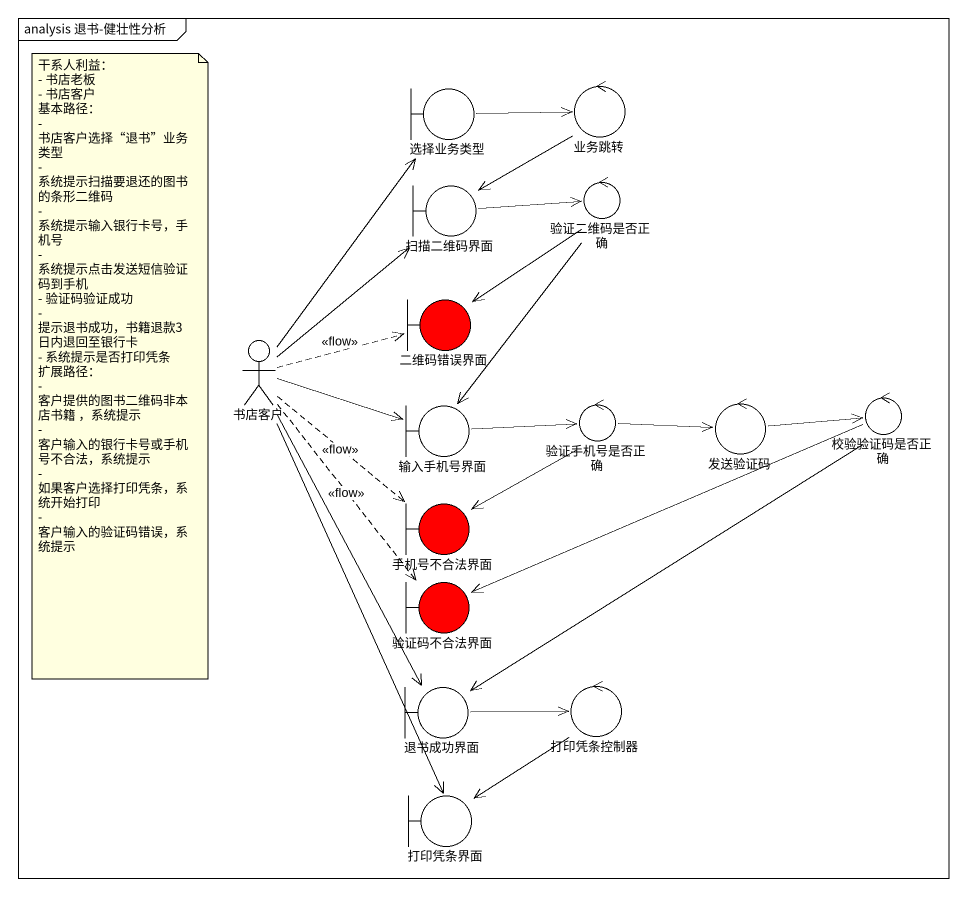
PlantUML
@startuml
mainframe analysis 退书-健壮性分析
boundary 选择业务类型
control 业务跳转
boundary 扫描二维码界面
control 验证二维码是否正确
boundary 二维码错误界面 #FF0000
actor 书店客户
boundary 输入手机号界面
control 验证手机号是否正确
control 发送验证码
control 校验验证码是否正确
boundary 手机号不合法界面 #FF0000
boundary 验证码不合法界面 #FF0000
boundary 退书成功界面
control 打印凭条控制器
boundary 打印凭条界面
选择业务类型 -right-> 业务跳转
业务跳转 --> 扫描二维码界面
扫描二维码界面 -right-> 验证二维码是否正确
验证二维码是否正确 --> 二维码错误界面
验证二维码是否正确 --> 输入手机号界面
书店客户 -up-> 选择业务类型
书店客户 -up-> 扫描二维码界面
书店客户 .right.> 二维码错误界面 : <<flow>>
书店客户 -right-> 输入手机号界面
书店客户 ..> 手机号不合法界面 : <<flow>>
书店客户 ..> 验证码不合法界面 : <<flow>>
书店客户 --> 退书成功界面
书店客户 --> 打印凭条界面
输入手机号界面 -right-> 验证手机号是否正确
验证手机号是否正确 -right-> 发送验证码
验证手机号是否正确 --> 手机号不合法界面
发送验证码 -right-> 校验验证码是否正确
校验验证码是否正确 -left-> 验证码不合法界面
校验验证码是否正确 --> 退书成功界面
退书成功界面 -right-> 打印凭条控制器
打印凭条控制器 --> 打印凭条界面
note as N1
  干系人利益：
  - 书店老板
  - 书店客户
  基本路径：
  - 书店客户选择“退书”业务类型
  - 系统提示扫描要退还的图书的条形二维码
  - 系统提示输入银行卡号，手机号
  - 系统提示点击发送短信验证码到手机
  - 验证码验证成功
  - 提示退书成功，书籍退款3日内退回至银行卡
  - 系统提示是否打印凭条
  扩展路径：
  - 客户提供的图书二维码非本店书籍 ，系统提示
  - 客户输入的银行卡号或手机号不合法，系统提示
  - 如果客户选择打印凭条，系统开始打印
  - 客户输入的验证码错误，系统提示
end note
@enduml
